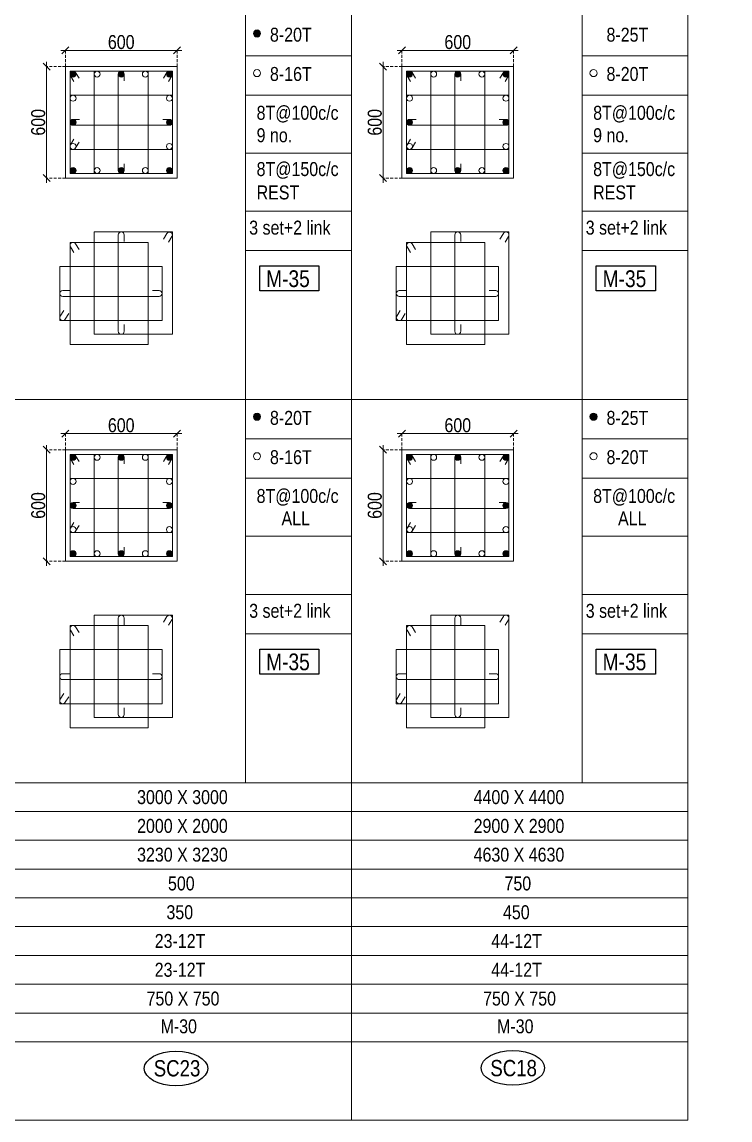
# Model space of a CAD drawing. Header units: millimetres. Extents: x 1112055 to 3390982, y -148532 to 766891.
# Drawn here: x 2216570 to 2231789, y 239898 to 263511 of the extents above; entities that cross this region are included whole.
import ezdxf
from ezdxf.enums import TextEntityAlignment as Align

# ---------------------------------------------------------------- set-up
doc = ezdxf.new("R2010")
doc.units = ezdxf.units.MM
doc.header["$PDMODE"] = 35
doc.header["$PDSIZE"] = -25
doc.linetypes.add('DASHED2', pattern=[0.375, 0.25, -0.125])
doc.linetypes.add('Hidden', pattern=[9.525, 6.35, -3.175])
for name, color, linetype, lineweight in [('B COL. SIZE DIM', 220, 'Continuous', 25), ('B COLSCH', 204, 'Continuous', 20), ('B COLUMN', 1, 'Hidden', 9), ('B STEEL', 34, 'Continuous', 15), ('B TITLE BLOCK', 250, 'Continuous', 0)]:
    doc.layers.add(name, color=color, linetype=linetype, lineweight=lineweight)
doc.layers.add('B TEXT', color=7, linetype='Continuous')
doc.styles.add('dim inside', font='romans.shx', dxfattribs={"width": 0.8, "height": 125})
doc.styles.add('SWINC', font='swissc.ttf')
doc.dimstyles.new('dim inside', dxfattribs={"dimtxt": 125, "dimasz": 100, "dimexe": 0, "dimexo": 0, "dimgap": 10, "dimtad": 0, "dimdec": 0, "dimzin": 0, "dimdsep": 46, "dimtxsty": 'dim inside', "dimblk": 'SMALL', "dimcen": 0.09, "dimadec": 0, "dimazin": 0, "dimtfac": 1, "dimtdec": 0, "dimtofl": 0, "dimtmove": 0, "dimatfit": 3, "dimfxl": 1, "dimtolj": 1, "dimtzin": 0, "dimarcsym": 2})

# ---------------------------------------------------------------- blocks, each defined once
blk = doc.blocks.new('_Oblique')
at = {"color": 0, "linetype": 'ByBlock', "lineweight": -2}
blk.add_line((-0.5, -0.5), (0.5, 0.5), dxfattribs=at)
blk = doc.blocks.new('*D594')
at = {"layer": 'B COL. SIZE DIM', "color": 250, "lineweight": 9, "ltscale": 250, "transparency": 16777216}
blk.add_line((2217403, 254658), (2220003, 254658), dxfattribs=at)
at = {"layer": 'B COL. SIZE DIM', "color": 250, "linetype": 'DASHED2', "lineweight": 9, "ltscale": 250, "transparency": 16777216}
for p, q in [((2217503, 254313), (2217503, 254658)), ((2219903, 254313), (2219903, 254658))]:
    blk.add_line(p, q, dxfattribs=at)
at = {"layer": 'Defpoints', "color": 0, "lineweight": 30, "ltscale": 250, "transparency": 16777216}
for p in [(2219903, 254658), (2217503, 254313), (2219903, 254313)]:
    blk.add_point(p, dxfattribs=at)
at = {"layer": 'B COL. SIZE DIM', "color": 250, "lineweight": 9, "ltscale": 250, "transparency": 16777216, "xscale": 150, "yscale": 150, "zscale": 150, "rotation": 180}
blk.add_blockref('_Oblique', (2217503, 254658), dxfattribs=at)
at = {"layer": 'B COL. SIZE DIM', "color": 250, "lineweight": 9, "ltscale": 250, "transparency": 16777216, "xscale": 150, "yscale": 150, "zscale": 150}
blk.add_blockref('_Oblique', (2219903, 254658), dxfattribs=at)
at = {"layer": 'B COL. SIZE DIM', "color": 6, "ltscale": 250, "transparency": 16777216, "insert": (2218703, 254837), "char_height": 300, "attachment_point": 5, "style": 'SWINC'}
blk.add_mtext('\\A1;600', dxfattribs=at)
blk = doc.blocks.new('*D595')
at = {"layer": 'B COL. SIZE DIM', "color": 250, "lineweight": 9, "ltscale": 250, "transparency": 16777216}
blk.add_line((2217099, 254413), (2217099, 251813), dxfattribs=at)
at = {"layer": 'B COL. SIZE DIM', "color": 250, "linetype": 'DASHED2', "lineweight": 9, "ltscale": 250, "transparency": 16777216}
for p, q in [((2217503, 254313), (2217099, 254313)), ((2217503, 251913), (2217099, 251913))]:
    blk.add_line(p, q, dxfattribs=at)
at = {"layer": 'Defpoints', "color": 0, "lineweight": 30, "ltscale": 250, "transparency": 16777216}
for p in [(2217503, 254313), (2217099, 251913), (2217503, 251913)]:
    blk.add_point(p, dxfattribs=at)
at = {"layer": 'B COL. SIZE DIM', "color": 250, "lineweight": 9, "ltscale": 250, "transparency": 16777216, "xscale": 150, "yscale": 150, "zscale": 150}
for p, rotation in [((2217099, 254313), 90), ((2217099, 251913), 270)]:
    blk.add_blockref('_Oblique', p, dxfattribs=dict(at, rotation=rotation))
at = {"layer": 'B COL. SIZE DIM', "color": 6, "ltscale": 250, "transparency": 16777216, "insert": (2216920, 253113), "char_height": 300, "attachment_point": 5, "rotation": 90, "style": 'SWINC'}
blk.add_mtext('\\A1;600', dxfattribs=at)
blk = doc.blocks.new('*D596')
at = {"layer": 'B COL. SIZE DIM', "color": 250, "lineweight": 9, "ltscale": 250, "transparency": 16777216}
blk.add_line((2217403, 262898), (2220003, 262898), dxfattribs=at)
at = {"layer": 'B COL. SIZE DIM', "color": 250, "linetype": 'DASHED2', "lineweight": 9, "ltscale": 250, "transparency": 16777216}
for p, q in [((2217503, 262553), (2217503, 262898)), ((2219903, 262553), (2219903, 262898))]:
    blk.add_line(p, q, dxfattribs=at)
at = {"layer": 'Defpoints', "color": 0, "lineweight": 30, "ltscale": 250, "transparency": 16777216}
for p in [(2219903, 262898), (2217503, 262553), (2219903, 262553)]:
    blk.add_point(p, dxfattribs=at)
at = {"layer": 'B COL. SIZE DIM', "color": 250, "lineweight": 9, "ltscale": 250, "transparency": 16777216, "xscale": 150, "yscale": 150, "zscale": 150, "rotation": 180}
blk.add_blockref('_Oblique', (2217503, 262898), dxfattribs=at)
at = {"layer": 'B COL. SIZE DIM', "color": 250, "lineweight": 9, "ltscale": 250, "transparency": 16777216, "xscale": 150, "yscale": 150, "zscale": 150}
blk.add_blockref('_Oblique', (2219903, 262898), dxfattribs=at)
at = {"layer": 'B COL. SIZE DIM', "color": 6, "ltscale": 250, "transparency": 16777216, "insert": (2218703, 263077), "char_height": 300, "attachment_point": 5, "style": 'SWINC'}
blk.add_mtext('\\A1;600', dxfattribs=at)
blk = doc.blocks.new('*D597')
at = {"layer": 'B COL. SIZE DIM', "color": 250, "lineweight": 9, "ltscale": 250, "transparency": 16777216}
blk.add_line((2217099, 262653), (2217099, 260053), dxfattribs=at)
at = {"layer": 'B COL. SIZE DIM', "color": 250, "linetype": 'DASHED2', "lineweight": 9, "ltscale": 250, "transparency": 16777216}
for p, q in [((2217503, 262553), (2217099, 262553)), ((2217503, 260153), (2217099, 260153))]:
    blk.add_line(p, q, dxfattribs=at)
at = {"layer": 'Defpoints', "color": 0, "lineweight": 30, "ltscale": 250, "transparency": 16777216}
for p in [(2217503, 262553), (2217099, 260153), (2217503, 260153)]:
    blk.add_point(p, dxfattribs=at)
at = {"layer": 'B COL. SIZE DIM', "color": 250, "lineweight": 9, "ltscale": 250, "transparency": 16777216, "xscale": 150, "yscale": 150, "zscale": 150}
for p, rotation in [((2217099, 262553), 90), ((2217099, 260153), 270)]:
    blk.add_blockref('_Oblique', p, dxfattribs=dict(at, rotation=rotation))
at = {"layer": 'B COL. SIZE DIM', "color": 6, "ltscale": 250, "transparency": 16777216, "insert": (2216920, 261353), "char_height": 300, "attachment_point": 5, "rotation": 90, "style": 'SWINC'}
blk.add_mtext('\\A1;600', dxfattribs=at)
blk = doc.blocks.new('*D2287')
at = {"layer": 'B COL. SIZE DIM', "color": 250, "lineweight": 9, "ltscale": 250, "transparency": 16777216}
blk.add_line((2224637, 254658), (2227237, 254658), dxfattribs=at)
at = {"layer": 'B COL. SIZE DIM', "color": 250, "linetype": 'DASHED2', "lineweight": 9, "ltscale": 250, "transparency": 16777216}
for p, q in [((2224737, 254313), (2224737, 254658)), ((2227137, 254313), (2227137, 254658))]:
    blk.add_line(p, q, dxfattribs=at)
at = {"layer": 'Defpoints', "color": 0, "ltscale": 250, "transparency": 16777216}
for p in [(2227137, 254658), (2224737, 254313), (2227137, 254313)]:
    blk.add_point(p, dxfattribs=at)
at = {"layer": 'B COL. SIZE DIM', "color": 250, "lineweight": 9, "ltscale": 250, "transparency": 16777216, "xscale": 150, "yscale": 150, "zscale": 150, "rotation": 180}
blk.add_blockref('_Oblique', (2224737, 254658), dxfattribs=at)
at = {"layer": 'B COL. SIZE DIM', "color": 250, "lineweight": 9, "ltscale": 250, "transparency": 16777216, "xscale": 150, "yscale": 150, "zscale": 150}
blk.add_blockref('_Oblique', (2227137, 254658), dxfattribs=at)
at = {"layer": 'B COL. SIZE DIM', "color": 6, "ltscale": 250, "transparency": 16777216, "insert": (2225937, 254837), "char_height": 300, "attachment_point": 5, "style": 'SWINC'}
blk.add_mtext('\\A1;600', dxfattribs=at)
blk = doc.blocks.new('*D2288')
at = {"layer": 'B COL. SIZE DIM', "color": 250, "lineweight": 9, "ltscale": 250, "transparency": 16777216}
blk.add_line((2224333, 254413), (2224333, 251813), dxfattribs=at)
at = {"layer": 'B COL. SIZE DIM', "color": 250, "linetype": 'DASHED2', "lineweight": 9, "ltscale": 250, "transparency": 16777216}
for p, q in [((2224737, 254313), (2224333, 254313)), ((2224737, 251913), (2224333, 251913))]:
    blk.add_line(p, q, dxfattribs=at)
at = {"layer": 'Defpoints', "color": 0, "ltscale": 250, "transparency": 16777216}
for p in [(2224737, 254313), (2224333, 251913), (2224737, 251913)]:
    blk.add_point(p, dxfattribs=at)
at = {"layer": 'B COL. SIZE DIM', "color": 250, "lineweight": 9, "ltscale": 250, "transparency": 16777216, "xscale": 150, "yscale": 150, "zscale": 150}
for p, rotation in [((2224333, 254313), 90), ((2224333, 251913), 270)]:
    blk.add_blockref('_Oblique', p, dxfattribs=dict(at, rotation=rotation))
at = {"layer": 'B COL. SIZE DIM', "color": 6, "ltscale": 250, "transparency": 16777216, "insert": (2224154, 253113), "char_height": 300, "attachment_point": 5, "rotation": 90, "style": 'SWINC'}
blk.add_mtext('\\A1;600', dxfattribs=at)
blk = doc.blocks.new('*D2285')
at = {"layer": 'B COL. SIZE DIM', "color": 250, "lineweight": 9, "ltscale": 250, "transparency": 16777216}
blk.add_line((2224637, 262898), (2227237, 262898), dxfattribs=at)
at = {"layer": 'B COL. SIZE DIM', "color": 250, "linetype": 'DASHED2', "lineweight": 9, "ltscale": 250, "transparency": 16777216}
for p, q in [((2224737, 262553), (2224737, 262898)), ((2227137, 262553), (2227137, 262898))]:
    blk.add_line(p, q, dxfattribs=at)
at = {"layer": 'Defpoints', "color": 0, "ltscale": 250, "transparency": 16777216}
for p in [(2227137, 262898), (2224737, 262553), (2227137, 262553)]:
    blk.add_point(p, dxfattribs=at)
at = {"layer": 'B COL. SIZE DIM', "color": 250, "lineweight": 9, "ltscale": 250, "transparency": 16777216, "xscale": 150, "yscale": 150, "zscale": 150, "rotation": 180}
blk.add_blockref('_Oblique', (2224737, 262898), dxfattribs=at)
at = {"layer": 'B COL. SIZE DIM', "color": 250, "lineweight": 9, "ltscale": 250, "transparency": 16777216, "xscale": 150, "yscale": 150, "zscale": 150}
blk.add_blockref('_Oblique', (2227137, 262898), dxfattribs=at)
at = {"layer": 'B COL. SIZE DIM', "color": 6, "ltscale": 250, "transparency": 16777216, "insert": (2225937, 263077), "char_height": 300, "attachment_point": 5, "style": 'SWINC'}
blk.add_mtext('\\A1;600', dxfattribs=at)
blk = doc.blocks.new('*D2286')
at = {"layer": 'B COL. SIZE DIM', "color": 250, "lineweight": 9, "ltscale": 250, "transparency": 16777216}
blk.add_line((2224333, 262653), (2224333, 260053), dxfattribs=at)
at = {"layer": 'B COL. SIZE DIM', "color": 250, "linetype": 'DASHED2', "lineweight": 9, "ltscale": 250, "transparency": 16777216}
for p, q in [((2224737, 262553), (2224333, 262553)), ((2224737, 260153), (2224333, 260153))]:
    blk.add_line(p, q, dxfattribs=at)
at = {"layer": 'Defpoints', "color": 0, "ltscale": 250, "transparency": 16777216}
for p in [(2224737, 262553), (2224333, 260153), (2224737, 260153)]:
    blk.add_point(p, dxfattribs=at)
at = {"layer": 'B COL. SIZE DIM', "color": 250, "lineweight": 9, "ltscale": 250, "transparency": 16777216, "xscale": 150, "yscale": 150, "zscale": 150}
for p, rotation in [((2224333, 262553), 90), ((2224333, 260153), 270)]:
    blk.add_blockref('_Oblique', p, dxfattribs=dict(at, rotation=rotation))
at = {"layer": 'B COL. SIZE DIM', "color": 6, "ltscale": 250, "transparency": 16777216, "insert": (2224154, 261353), "char_height": 300, "attachment_point": 5, "rotation": 90, "style": 'SWINC'}
blk.add_mtext('\\A1;600', dxfattribs=at)

msp = doc.modelspace()

# ---------------------------------------------------------------- hatches: boundary and pattern name
at = {"layer": 'B STEEL', "lineweight": 9, "ltscale": 0.5}
h = msp.add_hatch(color=34, dxfattribs=at)
edge = h.paths.add_edge_path()
edge.add_arc((2221621.7, 263262.1), 76.8, 0, 360)
h = msp.add_hatch(color=34, dxfattribs=at)
edge = h.paths.add_edge_path()
edge.add_arc((2217667.4, 262388.9), 64, 0, 360)
h = msp.add_hatch(color=34, dxfattribs=at)
edge = h.paths.add_edge_path()
edge.add_arc((2218703.4, 262388.9), 64, 180, 540, ccw=False)
h = msp.add_hatch(color=34, dxfattribs=at)
edge = h.paths.add_edge_path()
edge.add_arc((2219739.3, 262388.9), 64, 180, 540, ccw=False)
h = msp.add_hatch(color=34, dxfattribs=at)
edge = h.paths.add_edge_path()
edge.add_arc((2224900.9, 262388.9), 64, 0, 360)
h = msp.add_hatch(color=34, dxfattribs=at)
edge = h.paths.add_edge_path()
edge.add_arc((2225936.9, 262388.9), 64, 180, 540, ccw=False)
h = msp.add_hatch(color=34, dxfattribs=at)
edge = h.paths.add_edge_path()
edge.add_arc((2226972.9, 262388.9), 64, 180, 540, ccw=False)
h = msp.add_hatch(color=34, dxfattribs=at)
edge = h.paths.add_edge_path()
edge.add_arc((2217667.4, 261353), 64, 180, 540, ccw=False)
h = msp.add_hatch(color=34, dxfattribs=at)
edge = h.paths.add_edge_path()
edge.add_arc((2219739.3, 261353), 64, 180, 540, ccw=False)
h = msp.add_hatch(color=34, dxfattribs=at)
edge = h.paths.add_edge_path()
edge.add_arc((2224900.9, 261353), 64, 180, 540, ccw=False)
h = msp.add_hatch(color=34, dxfattribs=at)
edge = h.paths.add_edge_path()
edge.add_arc((2226972.9, 261353), 64, 180, 540, ccw=False)
h = msp.add_hatch(color=34, dxfattribs=at)
edge = h.paths.add_edge_path()
edge.add_arc((2217667.4, 260317), 64, 0, 360, ccw=False)
h = msp.add_hatch(color=34, dxfattribs=at)
edge = h.paths.add_edge_path()
edge.add_arc((2218703.4, 260317), 64, 180, 540, ccw=False)
h = msp.add_hatch(color=34, dxfattribs=at)
edge = h.paths.add_edge_path()
edge.add_arc((2219739.3, 260317), 64, -180, 180)
h = msp.add_hatch(color=34, dxfattribs=at)
edge = h.paths.add_edge_path()
edge.add_arc((2224900.9, 260317), 64, 0, 360, ccw=False)
h = msp.add_hatch(color=34, dxfattribs=at)
edge = h.paths.add_edge_path()
edge.add_arc((2225936.9, 260317), 64, 180, 540, ccw=False)
h = msp.add_hatch(color=34, dxfattribs=at)
edge = h.paths.add_edge_path()
edge.add_arc((2226972.9, 260317), 64, -180, 180)
h = msp.add_hatch(color=34, dxfattribs=at)
edge = h.paths.add_edge_path()
edge.add_arc((2221621.7, 255022.3), 76.8, 0, 360)
h = msp.add_hatch(color=34, dxfattribs=at)
edge = h.paths.add_edge_path()
edge.add_arc((2228855.3, 255022.3), 76.8, 0, 360)
h = msp.add_hatch(color=34, dxfattribs=at)
edge = h.paths.add_edge_path()
edge.add_arc((2217667.4, 254149.1), 64, 0, 360)
h = msp.add_hatch(color=34, dxfattribs=at)
edge = h.paths.add_edge_path()
edge.add_arc((2218703.4, 254149.1), 64, 180, 540, ccw=False)
h = msp.add_hatch(color=34, dxfattribs=at)
edge = h.paths.add_edge_path()
edge.add_arc((2219739.3, 254149.1), 64, 180, 540, ccw=False)
h = msp.add_hatch(color=34, dxfattribs=at)
edge = h.paths.add_edge_path()
edge.add_arc((2224900.9, 254149.1), 64, 0, 360)
h = msp.add_hatch(color=34, dxfattribs=at)
edge = h.paths.add_edge_path()
edge.add_arc((2225936.9, 254149.1), 64, 180, 540, ccw=False)
h = msp.add_hatch(color=34, dxfattribs=at)
edge = h.paths.add_edge_path()
edge.add_arc((2226972.9, 254149.1), 64, 180, 540, ccw=False)
h = msp.add_hatch(color=34, dxfattribs=at)
edge = h.paths.add_edge_path()
edge.add_arc((2217667.4, 253113.1), 64, 180, 540, ccw=False)
h = msp.add_hatch(color=34, dxfattribs=at)
edge = h.paths.add_edge_path()
edge.add_arc((2219739.3, 253113.1), 64, 180, 540, ccw=False)
h = msp.add_hatch(color=34, dxfattribs=at)
edge = h.paths.add_edge_path()
edge.add_arc((2224900.9, 253113.1), 64, 180, 540, ccw=False)
h = msp.add_hatch(color=34, dxfattribs=at)
edge = h.paths.add_edge_path()
edge.add_arc((2226972.9, 253113.1), 64, 180, 540, ccw=False)
h = msp.add_hatch(color=34, dxfattribs=at)
edge = h.paths.add_edge_path()
edge.add_arc((2217667.4, 252077.1), 64, 0, 360, ccw=False)
h = msp.add_hatch(color=34, dxfattribs=at)
edge = h.paths.add_edge_path()
edge.add_arc((2218703.4, 252077.1), 64, 180, 540, ccw=False)
h = msp.add_hatch(color=34, dxfattribs=at)
edge = h.paths.add_edge_path()
edge.add_arc((2219739.3, 252077.1), 64, -180, 180)
h = msp.add_hatch(color=34, dxfattribs=at)
edge = h.paths.add_edge_path()
edge.add_arc((2224900.9, 252077.1), 64, 0, 360, ccw=False)
h = msp.add_hatch(color=34, dxfattribs=at)
edge = h.paths.add_edge_path()
edge.add_arc((2225936.9, 252077.1), 64, 180, 540, ccw=False)
h = msp.add_hatch(color=34, dxfattribs=at)
edge = h.paths.add_edge_path()
edge.add_arc((2226972.9, 252077.1), 64, -180, 180)

# ---------------------------------------------------------------- linework, layer by layer
at = {"layer": 'B COLSCH', "color": 250, "lineweight": 0}
for p, q in [((2230883.4, 297908.8), (2230883.4, 239898.1)), ((2221375.5, 296589.8), (2221375.5, 247150.7)), ((2223649.8, 296589.8), (2223649.8, 239898.1)), ((2228609, 296589.8), (2228609, 247150.7)), ((2221375.5, 262785.4), (2223649.8, 262785.4)), ((2228609, 262785.4), (2230883.4, 262785.4)), ((2221375.5, 261940.4), (2223649.8, 261940.4)), ((2228609, 261940.4), (2230883.4, 261940.4)), ((2221375.5, 260690.7), (2223649.8, 260690.7)), ((2228609, 260690.7), (2230883.4, 260690.7)), ((2221375.5, 259440.9), (2223649.8, 259440.9)), ((2228609, 259440.9), (2230883.4, 259440.9)), ((2221375.5, 258595.9), (2223649.8, 258595.9)), ((2228609, 258595.9), (2230883.4, 258595.9)), ((2088785.4, 255390.6), (2230883.4, 255390.6)), ((2221375.5, 254545.6), (2223649.8, 254545.6)), ((2228609, 254545.6), (2230883.4, 254545.6)), ((2221375.5, 253700.6), (2223649.8, 253700.6)), ((2228609, 253700.6), (2230883.4, 253700.6)), ((2221375.5, 252450.8), (2223649.8, 252450.8)), ((2228609, 252450.8), (2230883.4, 252450.8)), ((2221375.5, 251201.1), (2223649.8, 251201.1)), ((2228609, 251201.1), (2230883.4, 251201.1)), ((2221375.5, 250356.1), (2223649.8, 250356.1)), ((2228609, 250356.1), (2230883.4, 250356.1)), ((2088785.4, 247150.7), (2230883.4, 247150.7)), ((2209182.8, 246531.9), (2230883.4, 246531.9)), ((2209182.8, 245913), (2230883.4, 245913)), ((2209182.8, 245294.2), (2230883.4, 245294.2)), ((2209182.8, 244675.3), (2230883.4, 244675.3)), ((2209182.8, 244056.4), (2230883.4, 244056.4)), ((2209182.8, 243437.6), (2230883.4, 243437.6)), ((2209182.8, 242818.7), (2230883.4, 242818.7)), ((2088785.4, 242199.8), (2230883.4, 242199.8)), ((2088785.4, 241581), (2230883.4, 241581)), ((2088785.4, 239898.1), (2230883.4, 239898.1))]:
    msp.add_line(p, q, dxfattribs=at)
at = {"layer": 'B COLUMN', "color": 1, "linetype": 'ByBlock', "lineweight": 20}
for points in [[(2217503.4, 260153), (2219903.4, 260153), (2219903.4, 262553), (2217503.4, 262553)], [(2224736.9, 260153), (2227136.9, 260153), (2227136.9, 262553), (2224736.9, 262553)], [(2217503.4, 251913.1), (2219903.4, 251913.1), (2219903.4, 254313.1), (2217503.4, 254313.1)], [(2224736.9, 251913.1), (2227136.9, 251913.1), (2227136.9, 254313.1), (2224736.9, 254313.1)]]:
    msp.add_lwpolyline(points, close=True, dxfattribs=at)
at = {"layer": 'B STEEL', "color": 34, "lineweight": 9, "ltscale": 0.5}
for points in [[(2217687.6, 262233.9), (2217612.9, 262355.4, -1), (2217721.9, 262422.5), (2217796.7, 262301)], [(2218767.4, 260459.6), (2218767.4, 260317, -1), (2218639.3, 260317), (2218639.3, 262388.9, -1), (2218767.4, 262388.9), (2218767.4, 262246.3)], [(2219719.1, 262233.9), (2219793.9, 262355.4, 1), (2219684.8, 262422.5), (2219610.1, 262301)], [(2224921.2, 262233.9), (2224846.4, 262355.4, -1), (2224955.5, 262422.5), (2225030.2, 262301)], [(2226000.9, 260459.6), (2226000.9, 260317, -1), (2225872.9, 260317), (2225872.9, 262388.9, -1), (2226000.9, 262388.9), (2226000.9, 262246.3)], [(2226952.6, 262233.9), (2227027.4, 262355.4, 1), (2226918.4, 262422.5), (2226843.6, 262301)], [(2219596.7, 261417), (2219739.3, 261417, -1), (2219739.3, 261288.9), (2217667.4, 261288.9, -1), (2217667.4, 261417), (2217810, 261417)], [(2226830.2, 261417), (2226972.9, 261417, -1), (2226972.9, 261288.9), (2224900.9, 261288.9, -1), (2224900.9, 261417), (2225043.6, 261417)], [(2217687.6, 260990), (2217612.9, 260868.5, 1), (2217721.9, 260801.4), (2217796.7, 260922.9)], [(2224921.2, 260990), (2224846.4, 260868.5, 1), (2224955.5, 260801.4), (2225030.2, 260922.9)], [(2218767.4, 257001.9), (2218767.4, 256859.2, -1), (2218639.3, 256859.2), (2218639.3, 258931.2, -1), (2218767.4, 258931.2), (2218767.4, 258788.5)], [(2219719.1, 258776.1), (2219793.9, 258897.6, 1), (2219684.8, 258964.7), (2219610.1, 258843.2)], [(2226000.9, 257001.9), (2226000.9, 256859.2, -1), (2225872.9, 256859.2), (2225872.9, 258931.2, -1), (2226000.9, 258931.2), (2226000.9, 258788.5)], [(2226952.6, 258776.1), (2227027.4, 258897.6, 1), (2226918.4, 258964.7), (2226843.6, 258843.2)], [(2217687.6, 258553.1), (2217612.9, 258674.5, -1), (2217721.9, 258741.7), (2217796.7, 258620.2)], [(2224921.2, 258553.1), (2224846.4, 258674.5, -1), (2224955.5, 258741.7), (2225030.2, 258620.2)], [(2219375.4, 257736.1), (2219518.1, 257736.1, -1), (2219518.1, 257608.1), (2217446.1, 257608.1, -1), (2217446.1, 257736.1), (2217588.8, 257736.1)], [(2226609, 257736.1), (2226751.6, 257736.1, -1), (2226751.6, 257608.1), (2224679.7, 257608.1, -1), (2224679.7, 257736.1), (2224822.3, 257736.1)], [(2217466.4, 257309.2), (2217391.6, 257187.7, 1), (2217500.6, 257120.6), (2217575.4, 257242.1)], [(2224699.9, 257309.2), (2224625.1, 257187.7, 1), (2224734.2, 257120.6), (2224808.9, 257242.1)], [(2217687.6, 253994.1), (2217612.9, 254115.5, -1), (2217721.9, 254182.7), (2217796.7, 254061.2)], [(2218767.4, 252219.8), (2218767.4, 252077.1, -1), (2218639.3, 252077.1), (2218639.3, 254149.1, -1), (2218767.4, 254149.1), (2218767.4, 254006.5)], [(2219719.1, 253994.1), (2219793.9, 254115.5, 1), (2219684.8, 254182.7), (2219610.1, 254061.2)], [(2224921.2, 253994.1), (2224846.4, 254115.5, -1), (2224955.5, 254182.7), (2225030.2, 254061.2)], [(2226000.9, 252219.8), (2226000.9, 252077.1, -1), (2225872.9, 252077.1), (2225872.9, 254149.1, -1), (2226000.9, 254149.1), (2226000.9, 254006.5)], [(2226952.6, 253994.1), (2227027.4, 254115.5, 1), (2226918.4, 254182.7), (2226843.6, 254061.2)], [(2219596.7, 253177.1), (2219739.3, 253177.1, -1), (2219739.3, 253049.1), (2217667.4, 253049.1, -1), (2217667.4, 253177.1), (2217810, 253177.1)], [(2226830.2, 253177.1), (2226972.9, 253177.1, -1), (2226972.9, 253049.1), (2224900.9, 253049.1, -1), (2224900.9, 253177.1), (2225043.6, 253177.1)], [(2217687.6, 252750.2), (2217612.9, 252628.7, 1), (2217721.9, 252561.6), (2217796.7, 252683.1)], [(2224921.2, 252750.2), (2224846.4, 252628.7, 1), (2224955.5, 252561.6), (2225030.2, 252683.1)], [(2218767.4, 248762), (2218767.4, 248619.4, -1), (2218639.3, 248619.4), (2218639.3, 250691.3, -1), (2218767.4, 250691.3), (2218767.4, 250548.7)], [(2219719.1, 250536.3), (2219793.9, 250657.8, 1), (2219684.8, 250724.9), (2219610.1, 250603.4)], [(2226000.9, 248762), (2226000.9, 248619.4, -1), (2225872.9, 248619.4), (2225872.9, 250691.3, -1), (2226000.9, 250691.3), (2226000.9, 250548.7)], [(2226952.6, 250536.3), (2227027.4, 250657.8, 1), (2226918.4, 250724.9), (2226843.6, 250603.4)], [(2217687.6, 250313.2), (2217612.9, 250434.7, -1), (2217721.9, 250501.8), (2217796.7, 250380.3)], [(2224921.2, 250313.2), (2224846.4, 250434.7, -1), (2224955.5, 250501.8), (2225030.2, 250380.3)], [(2219375.4, 249496.3), (2219518.1, 249496.3, -1), (2219518.1, 249368.3), (2217446.1, 249368.3, -1), (2217446.1, 249496.3), (2217588.8, 249496.3)], [(2226609, 249496.3), (2226751.6, 249496.3, -1), (2226751.6, 249368.3), (2224679.7, 249368.3, -1), (2224679.7, 249496.3), (2224822.3, 249496.3)], [(2217466.4, 249069.3), (2217391.6, 248947.8, 1), (2217500.6, 248880.7), (2217575.4, 249002.2)], [(2224699.9, 249069.3), (2224625.1, 248947.8, 1), (2224734.2, 248880.7), (2224808.9, 249002.2)]]:
    msp.add_lwpolyline(points, format="xyb", dxfattribs=at)
for points in [[(2219285.4, 262453), (2219285.4, 260253), (2217603.4, 260253), (2217603.4, 262453)], [(2219803.4, 262453), (2219803.4, 260253), (2218121.4, 260253), (2218121.4, 262453)], [(2226518.9, 262453), (2226518.9, 260253), (2224836.9, 260253), (2224836.9, 262453)], [(2227036.9, 262453), (2227036.9, 260253), (2225354.9, 260253), (2225354.9, 262453)], [(2217603.4, 260771), (2219803.4, 260771), (2219803.4, 261935), (2217603.4, 261935)], [(2224836.9, 260771), (2227036.9, 260771), (2227036.9, 261935), (2224836.9, 261935)], [(2219803.4, 258995.2), (2219803.4, 256795.2), (2218121.4, 256795.2), (2218121.4, 258995.2)], [(2227036.9, 258995.2), (2227036.9, 256795.2), (2225354.9, 256795.2), (2225354.9, 258995.2)], [(2219285.4, 258772.1), (2219285.4, 256572.1), (2217603.4, 256572.1), (2217603.4, 258772.1)], [(2226518.9, 258772.1), (2226518.9, 256572.1), (2224836.9, 256572.1), (2224836.9, 258772.1)], [(2217382.1, 257090.1), (2219582.1, 257090.1), (2219582.1, 258254.1), (2217382.1, 258254.1)], [(2224615.6, 257090.1), (2226815.6, 257090.1), (2226815.6, 258254.1), (2224615.6, 258254.1)], [(2219285.4, 254213.1), (2219285.4, 252013.1), (2217603.4, 252013.1), (2217603.4, 254213.1)], [(2219803.4, 254213.1), (2219803.4, 252013.1), (2218121.4, 252013.1), (2218121.4, 254213.1)], [(2226518.9, 254213.1), (2226518.9, 252013.1), (2224836.9, 252013.1), (2224836.9, 254213.1)], [(2227036.9, 254213.1), (2227036.9, 252013.1), (2225354.9, 252013.1), (2225354.9, 254213.1)], [(2217603.4, 252531.1), (2219803.4, 252531.1), (2219803.4, 253695.1), (2217603.4, 253695.1)], [(2224836.9, 252531.1), (2227036.9, 252531.1), (2227036.9, 253695.1), (2224836.9, 253695.1)], [(2219803.4, 250755.3), (2219803.4, 248555.3), (2218121.4, 248555.3), (2218121.4, 250755.3)], [(2227036.9, 250755.3), (2227036.9, 248555.3), (2225354.9, 248555.3), (2225354.9, 250755.3)], [(2219285.4, 250532.3), (2219285.4, 248332.3), (2217603.4, 248332.3), (2217603.4, 250532.3)], [(2226518.9, 250532.3), (2226518.9, 248332.3), (2224836.9, 248332.3), (2224836.9, 250532.3)], [(2217382.1, 248850.3), (2219582.1, 248850.3), (2219582.1, 250014.3), (2217382.1, 250014.3)], [(2224615.6, 248850.3), (2226815.6, 248850.3), (2226815.6, 250014.3), (2224615.6, 250014.3)]]:
    msp.add_lwpolyline(points, close=True, dxfattribs=at)
for centre, radius in [((2221621.7, 263262.1), 76.8), ((2217667.4, 262388.9), 64), ((2218185.4, 262388.9), 64), ((2218703.4, 262388.9), 64), ((2219221.4, 262388.9), 64), ((2219739.3, 262388.9), 64), ((2221621.7, 262411.9), 76.8), ((2224900.9, 262388.9), 64), ((2225418.9, 262388.9), 64), ((2225936.9, 262388.9), 64), ((2226454.9, 262388.9), 64), ((2226972.9, 262388.9), 64), ((2228855.3, 262411.9), 76.8), ((2217667.4, 261871), 64), ((2219739.3, 261871), 64), ((2224900.9, 261871), 64), ((2226972.9, 261871), 64), ((2217667.4, 261353), 64), ((2219739.3, 261353), 64), ((2224900.9, 261353), 64), ((2226972.9, 261353), 64), ((2217667.4, 260835), 64), ((2219739.3, 260835), 64), ((2224900.9, 260835), 64), ((2226972.9, 260835), 64), ((2217667.4, 260317), 64), ((2218185.4, 260317), 64), ((2218703.4, 260317), 64), ((2219221.4, 260317), 64), ((2219739.3, 260317), 64), ((2224900.9, 260317), 64), ((2225418.9, 260317), 64), ((2225936.9, 260317), 64), ((2226454.9, 260317), 64), ((2226972.9, 260317), 64), ((2221621.7, 255022.3), 76.8), ((2228855.3, 255022.3), 76.8), ((2217667.4, 254149.1), 64), ((2218185.4, 254149.1), 64), ((2218703.4, 254149.1), 64), ((2219221.4, 254149.1), 64), ((2219739.3, 254149.1), 64), ((2221621.7, 254172), 76.8), ((2224900.9, 254149.1), 64), ((2225418.9, 254149.1), 64), ((2225936.9, 254149.1), 64), ((2226454.9, 254149.1), 64), ((2226972.9, 254149.1), 64), ((2228855.3, 254172), 76.8), ((2217667.4, 253631.1), 64), ((2219739.3, 253631.1), 64), ((2224900.9, 253631.1), 64), ((2226972.9, 253631.1), 64), ((2217667.4, 253113.1), 64), ((2219739.3, 253113.1), 64), ((2224900.9, 253113.1), 64), ((2226972.9, 253113.1), 64), ((2217667.4, 252595.1), 64), ((2219739.3, 252595.1), 64), ((2224900.9, 252595.1), 64), ((2226972.9, 252595.1), 64), ((2217667.4, 252077.1), 64), ((2218185.4, 252077.1), 64), ((2218703.4, 252077.1), 64), ((2219221.4, 252077.1), 64), ((2219739.3, 252077.1), 64), ((2224900.9, 252077.1), 64), ((2225418.9, 252077.1), 64), ((2225936.9, 252077.1), 64), ((2226454.9, 252077.1), 64), ((2226972.9, 252077.1), 64)]:
    msp.add_circle(centre, radius, dxfattribs=at)
at = {"layer": 'B TEXT', "color": 1}
for points in [[(2221679.1, 258266.9), (2222953.7, 258266.9), (2222953.7, 257728.9), (2221679.1, 257728.9)], [(2228912.7, 258266.9), (2230187.3, 258266.9), (2230187.3, 257728.9), (2228912.7, 257728.9)], [(2221679.1, 250027), (2222953.7, 250027), (2222953.7, 249489.1), (2221679.1, 249489.1)], [(2228912.7, 250027), (2230187.3, 250027), (2230187.3, 249489.1), (2228912.7, 249489.1)]]:
    msp.add_lwpolyline(points, close=True, dxfattribs=at)
at = {"layer": 'B TEXT', "color": 250}
for centre in [(2219880.4, 241007.1), (2227120.9, 241018.7)]:
    msp.add_ellipse(centre, major_axis=(681.3, 0), ratio=0.5492639, dxfattribs=at)

# ---------------------------------------------------------------- texts
at = {"layer": 'B TEXT', "style": 'SWINC'}
for s, p in [('8-20T', (2221900.2, 263087.6)), ('8-25T', (2229133.8, 263087.6)), ('8-16T', (2221900.2, 262242.6)), ('8-20T', (2229133.8, 262242.6)), ('8T@100c/c', (2221613.3, 261407.7)), ('8T@100c/c', (2228846.9, 261407.7)), ('9 no.', (2221613.3, 260926)), ('9 no.', (2228846.9, 260926)), ('8T@150c/c', (2221613.3, 260197.8)), ('8T@150c/c', (2228846.9, 260197.8)), ('REST', (2221613.3, 259695.5)), ('REST', (2228846.9, 259695.5)), ('3 set+2 link', (2221453.7, 258938.4)), ('3 set+2 link', (2228687.2, 258938.4)), ('8-20T', (2221900.2, 254847.7)), ('8-25T', (2229133.8, 254847.7)), ('8-16T', (2221900.2, 254002.7)), ('8-20T', (2229133.8, 254002.7)), ('8T@100c/c', (2221613.3, 253167.9)), ('8T@100c/c', (2228846.9, 253167.9)), ('ALL', (2222148, 252686.1)), ('ALL', (2229381.6, 252686.1)), ('3 set+2 link', (2221453.7, 250698.6)), ('3 set+2 link', (2228687.2, 250698.6))]:
    msp.add_text(s, height=300, dxfattribs=at).set_placement(p)
at = {"layer": 'B TEXT', "color": 1, "style": 'SWINC'}
for p in [(2221816.5, 257702.4), (2229050, 257702.4), (2221816.5, 249462.5), (2229050, 249462.5)]:
    msp.add_text('M-35', height=360, dxfattribs=at).set_placement(p, align=Align.BOTTOM_LEFT)
at = {"layer": 'B TEXT', "style": 'SWINC'}
for s, p in [('3000 X 3000', (2219044.3, 246602.6)), ('4400 X 4400', (2226277.8, 246602.6)), ('2000 X 2000', (2219044.3, 245983.8)), ('2900 X 2900', (2226277.8, 245983.8)), ('3230 X 3230', (2219044.3, 245364.9)), ('4630 X 4630', (2226277.8, 245364.9)), ('500', (2219708.2, 244746.1)), ('750', (2226941.7, 244746.1)), ('350', (2219675.1, 244127.2)), ('450', (2226908.6, 244127.2)), ('23-12T', (2219422.9, 243508.3)), ('44-12T', (2226656.4, 243508.3)), ('23-12T', (2219422.9, 242889.5)), ('44-12T', (2226656.4, 242889.5)), ('750 X 750', (2219247.8, 242270.6)), ('750 X 750', (2226481.3, 242270.6)), ('M-30', (2219548.3, 241673.3)), ('M-30', (2226781.9, 241673.3))]:
    msp.add_text(s, height=300, dxfattribs=at).set_placement(p, align=Align.BOTTOM_LEFT)
at = {"layer": 'B TEXT', "color": 6, "style": 'SWINC'}
for s, p in [('SC23', (2219401.6, 240835.8)), ('SC18', (2226636.5, 240840.3))]:
    msp.add_text(s, height=350, dxfattribs=at).set_placement(p)
at = {"layer": 'B TITLE BLOCK', "color": 251, "insert": (2313291.7, 247894.7), "char_height": 184.392, "attachment_point": 2, "style": 'SWINC'}
msp.add_mtext_dynamic_manual_height_columns('\\pxsm1,qj;{\\fBankGothic Lt BT|b0|i0|c0|p34;BHOOMI\\P\\ps*,q*;\\fGost|b0|i0|c0|p2;\\H0.8x;- CONSULTANTS -\\C1; }', width=482147.504, gutter_width=0, heights=[67819.6], dxfattribs=at)

# ---------------------------------------------------------------- dimensions: what is measured, and where the dimension line sits
at = {"layer": 'B COL. SIZE DIM', "color": 250, "ltscale": 250}
for base, p1, p2, picture, middle in [((2219903.4, 262897.9), (2217503.4, 262553), (2219903.4, 262553), '*D596', (2218703.4, 263076.9)), ((2227136.9, 262897.9), (2224736.9, 262553), (2227136.9, 262553), '*D2285', (2225936.9, 263076.9)), ((2219903.4, 254658.1), (2217503.4, 254313.1), (2219903.4, 254313.1), '*D594', (2218703.4, 254837.1)), ((2227136.9, 254658.1), (2224736.9, 254313.1), (2227136.9, 254313.1), '*D2287', (2225936.9, 254837.1))]:
    dim = msp.add_linear_dim(base=base, p1=p1, p2=p2, dimstyle='dim inside', override={"dimtxt": 300, "dimasz": 150, "dimgap": 25, "dimtad": 3, "dimlfac": 0.25, "dimtxsty": 'SWINC', "dimblk1": 'Oblique', "dimblk2": 'Oblique', "dimsah": 1, "dimdle": 100, "dimclrd": 250, "dimclre": 250, "dimclrt": 6, "dimfxl": 1000, "dimlwd": 9, "dimlwe": 9}, dxfattribs=at)
    dim.commit()
    dim.dimension.update_dxf_attribs({"geometry": picture, "text_midpoint": middle})
for base, p1, p2, picture, middle in [((2217099.5, 260153), (2217503.4, 262553), (2217503.4, 260153), '*D597', (2216920.5, 261353)), ((2224333, 260153), (2224736.9, 262553), (2224736.9, 260153), '*D2286', (2224154, 261353)), ((2217099.5, 251913.1), (2217503.4, 254313.1), (2217503.4, 251913.1), '*D595', (2216920.5, 253113.1)), ((2224333, 251913.1), (2224736.9, 254313.1), (2224736.9, 251913.1), '*D2288', (2224154, 253113.1))]:
    dim = msp.add_linear_dim(base=base, p1=p1, p2=p2, angle=90, dimstyle='dim inside', override={"dimtxt": 300, "dimasz": 150, "dimgap": 25, "dimtad": 3, "dimlfac": 0.25, "dimtxsty": 'SWINC', "dimblk1": 'Oblique', "dimblk2": 'Oblique', "dimsah": 1, "dimdle": 100, "dimclrd": 250, "dimclre": 250, "dimclrt": 6, "dimfxl": 1000, "dimlwd": 9, "dimlwe": 9}, dxfattribs=at)
    dim.commit()
    dim.dimension.update_dxf_attribs({"geometry": picture, "text_midpoint": middle})

doc.saveas('drawing.dxf')
